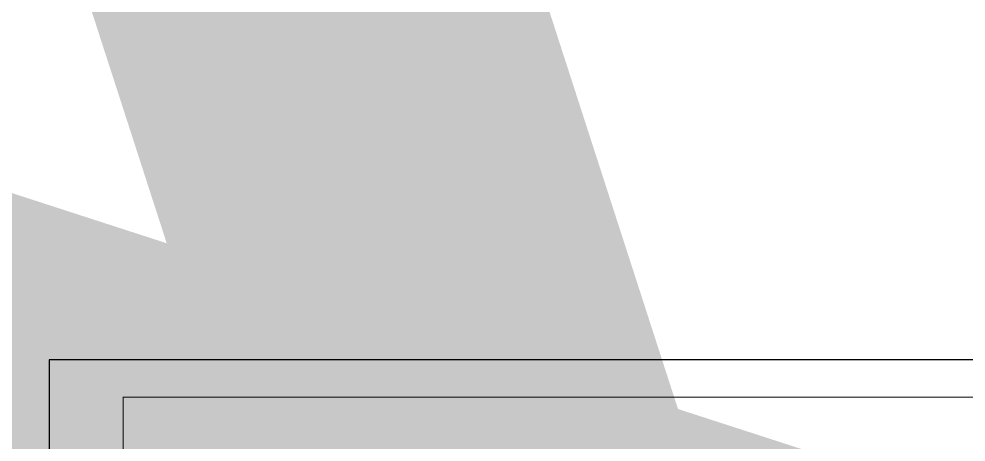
# Model space of a CAD drawing. Header units: millimetres. Extents: x -60 to 576, y -39 to 287.
# Drawn here: x 320.1 to 396.9, y 143.3 to 177.6 of the extents above; entities that cross this region are included whole.
import ezdxf

# ---------------------------------------------------------------- set-up
doc = ezdxf.new("R2010")
doc.units = ezdxf.units.MM
doc.header["$MEASUREMENT"] = 0
for name, color, linetype in [('.1', 1, 'Continuous'), ('M-AC-TEXT', 7, 'Continuous'), ('template', 7, 'Continuous')]:
    doc.layers.add(name, color=color, linetype=linetype)
doc.styles.add('ar-dim-axis', font='romans.shx', dxfattribs={"width": 0.8})
doc.styles.add('OIP FONT', font='GOTHIC.TTF', dxfattribs={"height": 150})
doc.dimstyles.new('ar-dim-axis', dxfattribs={"dimtxt": 350, "dimasz": 250, "dimexe": 75, "dimexo": 75, "dimgap": 200, "dimtad": 1, "dimdec": 0, "dimzin": 12, "dimdsep": 46, "dimtxsty": 'ar-dim-axis', "dimblk": 'ARCHTICK', "dimcen": 120, "dimclrd": 11, "dimclre": 8, "dimclrt": 4, "dimadec": 0, "dimazin": 3, "dimtm": 1, "dimtfac": 1, "dimtdec": 0, "dimtix": 1, "dimtmove": 2, "dimatfit": 3, "dimldrblk": 'ARCHTICK', "dimfxl": 1, "dimtolj": 1, "dimtzin": 0, "dimarcsym": 1})

# ---------------------------------------------------------------- blocks, each defined once
blk = doc.blocks.new('_ARCHTICK')
at = {"color": 0, "linetype": 'ByBlock', "const_width": 0.15}
blk.add_lwpolyline([(-0.5, -0.5), (0.5, 0.5)], dxfattribs=at)

msp = doc.modelspace()

# ---------------------------------------------------------------- linework, layer by layer
at = {"layer": '.1', "color": 0}
msp.add_line((421.7953715598428, 149.9749783641348), (322.5194317811836, 149.9749783641348), dxfattribs=at)
at = {"layer": 'template'}
msp.add_line((322.5194317811836, 149.9749783641348), (322.5194317811836, 79.57931197563067), dxfattribs=at)
at = {"layer": 'template', "linetype": 'Continuous', "const_width": 0.08533933344409135}
msp.add_lwpolyline([(328.5361554041326, 82.58767378710559), (418.7870097483682, 82.58767378710559), (418.7870097483682, 146.9666165526604), (328.5361554041326, 146.9666165526604)], close=True, dxfattribs=at)

# ---------------------------------------------------------------- leaders
at = {"layer": 'M-AC-TEXT', "annotation_type": 0, "has_hookline": 1, "text_width": 1.459810014086044}
for points, hookline_direction in [([(250.8146118426771, 135.9941456874248), (250.9412738526168, 136.2421307559489), (251.3172156058667, 136.2432949716984)], 0), ([(354.2658596472438, 135.0908993363758), (354.1391976373041, 135.3388844048998), (353.7632558840541, 135.3400486206494)], 1), ([(361.0817004586406, 135.1249839852595), (361.2083624685803, 135.3729690537835), (361.5843042218302, 135.3741332695331)], 0), ([(368.2656713466376, 133.951566594931), (368.1390093366979, 134.199551663455), (367.7630675834479, 134.2007158792046)], 1), ([(374.2671354703115, 133.9417222192904), (374.1404734603718, 134.1897072878144), (373.7645317071219, 134.190871503564)], 1), ([(361.1153518016044, 128.9151392931197), (360.9886897916647, 129.1631243616437), (360.6127480384147, 129.1642885773933)], 1), ([(262.8966094487046, 128.1939696412905), (263.0232714586443, 128.4419547098146), (263.3992132118942, 128.4431189255641)], 0), ([(376.1183867819427, 126.1084198745364), (375.991724772003, 126.3564049430605), (375.615783018753, 126.3575691588101)], 1), ([(368.1673873379268, 125.5478571371989), (368.040725327987, 125.795842205723), (367.6647835747371, 125.7970064214726)], 1), ([(284.4504315209392, 122.354074588432), (284.5770935308789, 122.602059656956), (284.9530352841289, 122.6032238727056)], 0), ([(284.4612073897611, 120.8409427214415), (284.5878693997008, 121.0889277899655), (284.9638111529507, 121.0900920057151)], 0), ([(365.2459800115184, 120.6455744055993), (365.3726420214581, 120.8935594741234), (365.748583774708, 120.894723689873)], 0), ([(166.3087779186955, 117.8575477383312), (166.4354399286352, 118.1055328068553), (166.8113816818852, 118.1066970226049)], 0), ([(368.1849434794503, 115.9885189489465), (368.31160548939, 116.2365040174705), (368.6875472426399, 116.2376682332201)], 0), ([(376.1126767084288, 115.3460600171191), (375.986014698489, 115.5940450856431), (375.6100729452391, 115.5952093013927)], 1), ([(257.9637817932639, 108.3432410259715), (258.0904438032036, 108.5912260944956), (258.4663855564536, 108.5923903102452)], 0), ([(263.9583862489776, 108.3289953961725), (264.0850482589173, 108.5769804646966), (264.4609900121673, 108.5781446804462)], 0), ([(368.2236759692577, 107.4735329787459), (368.3503379791974, 107.72151804727), (368.7262797324474, 107.7226822630196)], 0), ([(374.2037967982387, 107.4753753051114), (374.3304588081784, 107.7233603736354), (374.7064005614283, 107.724524589385)], 0), ([(250.8068110232193, 107.2159050055897), (250.933473033159, 107.4638900741138), (251.309414786409, 107.4650542898634)], 0), ([(354.2655754068591, 106.3453123011548), (354.1389133969194, 106.5932973696789), (353.7629716436695, 106.5944615854284)], 1), ([(361.077285257993, 106.3465679647771), (361.2039472679327, 106.5945530333011), (361.5798890211826, 106.5957172490507)], 0), ([(178.8770116382127, 105.216038355479), (179.0036736481524, 105.464023424003), (179.3796154014024, 105.4651876397526)], 0), ([(395.2208250263756, 100.370815613472), (395.0941630164359, 100.618800681996), (394.718221263186, 100.6199648977456)], 1)]:
    msp.add_leader(points, dimstyle='ar-dim-axis', override={"dimtxt": 150, "dimasz": 150, "dimgap": 200, "dimtad": 0, "dimtih": 1, "dimtoh": 1, "dimtxsty": 'OIP FONT', "dimclrd": 256, "dimclre": 256, "dimclrt": 256, "dimfxl": 0.2, "dimfxlon": 1, "dimlwd": 65535, "dimlwe": 65535}, dxfattribs=dict(at, hookline_direction=hookline_direction))

doc.saveas('drawing.dxf')
